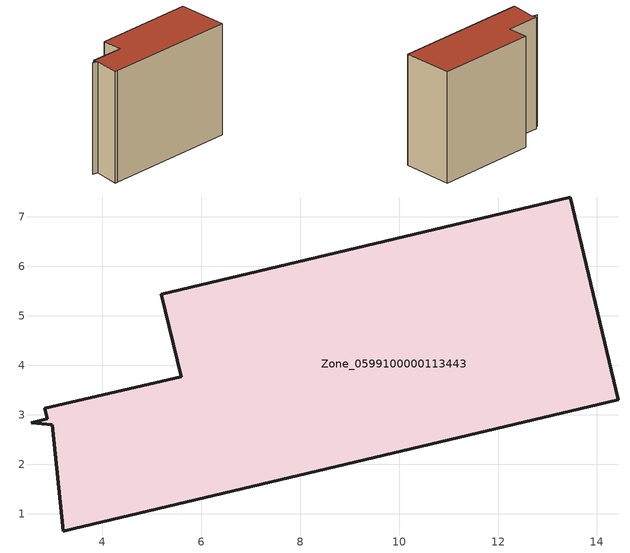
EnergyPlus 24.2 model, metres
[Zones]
Zone_0599100000113443
 floor ground (C_G): 14.44,3.3 3.41,0.7 3.21,0.65 2.99,2.8 2.56,2.83 2.89,2.92 2.83,3.13 5.59,3.77 5.2,5.44 13.46,7.4 z0
 wall outside (C_F): 3.41,0.7 14.44,3.3 13.46,7.4 5.2,5.44 5.59,3.77 2.83,3.13 2.89,2.92 2.56,2.83 2.99,2.8 3.21,0.65 3.41,0.7 z0:9.51
 roof outside (C_R): 2.56,2.83 2.99,2.8 3.21,0.65 3.41,0.7 14.44,3.3 13.46,7.4 5.2,5.44 5.59,3.77 2.83,3.13 2.89,2.92 z9.51
[BUILDING]
Pand.0599100000113443: North Axis=0; Terrain=City; Loads Convergence Tolerance Value=0.04; Temperature Convergence Tolerance Value=0.4; Solar Distribution=FullExterior; Maximum Number of Warmup Days=25; Minimum Number of Warmup Days=1
[Site:Location]
Rotterdam.The.Hague.AP_ZH_NLD Design_Conditions: Latitude=51.96; Longitude=4.45; Time Zone=1; Elevation=-4.5
[SITE:GROUNDTEMPERATURE:BUILDINGSURFACE]
18, 18, 18, 18, 18, 18, 18, 18, 18, 18, 18, 18
[MATERIAL] Thermal Absorptance=0.9; Solar Absorptance=0.7; Visible Absorptance=0.7
Name | Roughness | Thickness | Conductivity | Density | Specific Heat
G.TI.1946 | MediumSmooth | 0.15 | 1 | 540 | 1210
F.TI.1946 | Rough | 0.3 | 0.857143 | 1920 | 840
R.TI.1946 | MediumRough | 0.2 | 0.1 | 1500 | 1000
[CONSTRUCTION]
C_G: G.TI.1946
C_F: F.TI.1946
C_R: R.TI.1946
[ZONE]
Zone_0599100000113443: Type=1; Multiplier=1; Ceiling Height=Autocalculate; Volume=Autocalculate; Floor Area=autocalculate; Part of Total Floor Area=Yes
[ZONEINFILTRATION:DESIGNFLOWRATE]
Infil_Zone_0599100000113443: Zone or ZoneList or Space or SpaceList=Zone_0599100000113443; Schedule=AlwaysOn; Design Flow Rate Calculation Method=Flow/Area; Flow Rate per Floor Area=0.003; Constant Term Coefficient=1; Temperature Term Coefficient=0; Velocity Term Coefficient=0; Velocity Squared Term Coefficient=0
[HVACTEMPLATE:ZONE:IDEALLOADSAIRSYSTEM]
Zone_0599100000113443: Maximum Heating Supply Air Temperature=50; Minimum Cooling Supply Air Temperature=13; Maximum Heating Supply Air Humidity Ratio=0.0156; Minimum Cooling Supply Air Humidity Ratio=0.0077; Heating Limit=NoLimit; Cooling Limit=NoLimit; Dehumidification Control Type=ConstantSensibleHeatRatio; Cooling Sensible Heat Ratio=0.7; Dehumidification Setpoint=60; Humidification Control Type=None; Humidification Setpoint=30; Outdoor Air Method=None; Outdoor Air Flow Rate per Person=0.00944; Outdoor Air Flow Rate per Zone Floor Area=0; Outdoor Air Flow Rate per Zone=0; Demand Controlled Ventilation Type=None; Outdoor Air Economizer Type=NoEconomizer; Heat Recovery Type=None; Sensible Heat Recovery Effectiveness=0.7; Latent Heat Recovery Effectiveness=0.65
[ZONECONTROL:THERMOSTAT]
ThermostatControl_Zone_0599100000113443: Zone or ZoneList=Zone_0599100000113443; Control Type Schedule=DualSetpointControlType; Control 1=Thermostat_Zone_0599100000113443; Temperature Difference Between Cutout And Setpoint=0
[THERMOSTATSETPOINT:DUALSETPOINT]
Thermostat_Zone_0599100000113443: Heating Setpoint Temperature Schedule=HeatingSetpoint_Zone_0599100000113443; Cooling Setpoint Temperature Schedule=CoolingSetpoint_Zone_0599100000113443
[SCHEDULE:COMPACT]
HeatingSetpoint_Zone_0599100000113443: Through: 12/31, For: AllDays, Until: 24:00, 21
CoolingSetpoint_Zone_0599100000113443: Through: 12/31, For: AllDays, Until: 24:00, 24
DualSetpointControlType: Through: 12/31, For: AllDays, Until: 24:00, 4
AlwaysOn: Through: 12/31, For: AllDays, Until: 24:00, 1
